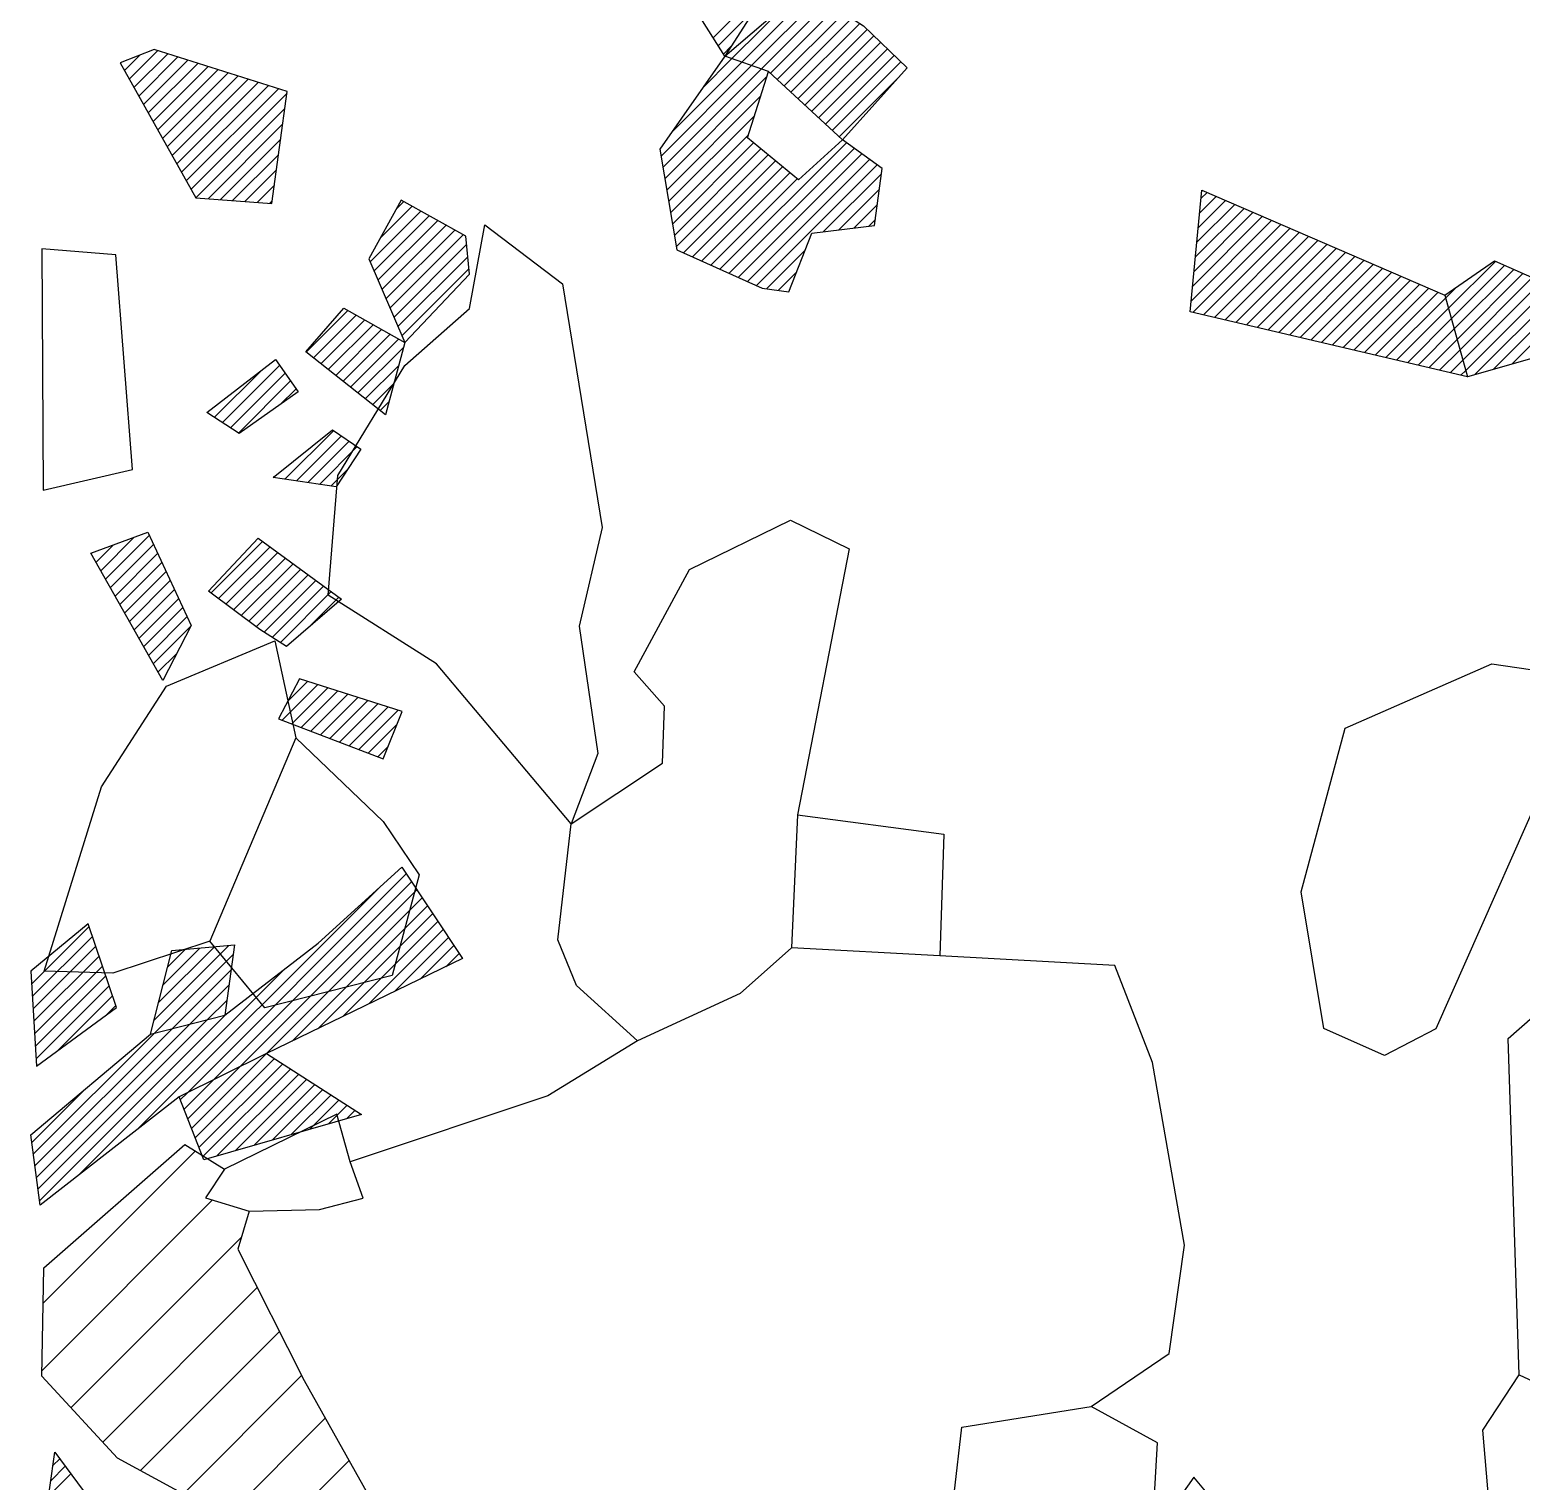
# Model space of a CAD drawing. Header units: metres. Extents: x -2.09 to 0.03, y -17.5 to -14.3.
# Drawn here: x -2.0025 to -1.6041, y -16.719 to -16.3312 of the extents above; entities that cross this region are included whole.
import ezdxf

# ---------------------------------------------------------------- set-up
doc = ezdxf.new("R2010")
doc.units = ezdxf.units.M
doc.header["$LTSCALE"] = 25
doc.header["$MEASUREMENT"] = 0
doc.layers.get('0').update_dxf_attribs({"linetype": 'CONTINUOUS'})
for name, color, linetype in [('FEUER', 1, 'CONTINUOUS'), ('KNOCHEN', 2, 'CONTINUOUS'), ('KNOCHENSCHRAFF', 2, 'CONTINUOUS'), ('STEINE', 4, 'CONTINUOUS')]:
    doc.layers.add(name, color=color, linetype=linetype)

# ---------------------------------------------------------------- blocks, each defined once
blk = doc.blocks.new('*X1')
at = {"color": 0}
for p, q in [((-199.692, -1671.888), (-199.305, -1671.501)), ((-199.634, -1671.476), (-199.455, -1671.298)), ((-199.75, -1672.3), (-199.155, -1671.705))]:
    blk.add_line(p, q, dxfattribs=at)
blk = doc.blocks.new('*X4')
at = {"color": 0}
for p, q in [((-197.597, -1634.438), (-196.834, -1633.675)), ((-197.47, -1634.664), (-196.566, -1633.76)), ((-197.724, -1634.211), (-197.304, -1633.792)), ((-197.343, -1634.891), (-196.297, -1633.845)), ((-197.216, -1635.117), (-196.029, -1633.93)), ((-197.089, -1635.344), (-195.76, -1634.015)), ((-196.961, -1635.57), (-195.491, -1634.1)), ((-196.834, -1635.797), (-195.223, -1634.185)), ((-196.707, -1636.023), (-194.954, -1634.27)), ((-196.58, -1636.25), (-194.686, -1634.355)), ((-196.453, -1636.476), (-194.417, -1634.44)), ((-196.326, -1636.703), (-194.148, -1634.525)), ((-196.199, -1636.929), (-193.88, -1634.61)), ((-196.072, -1637.156), (-193.611, -1634.695)), ((-195.945, -1637.382), (-193.381, -1634.818)), ((-195.819, -1637.609), (-193.437, -1635.228)), ((-195.49, -1637.635), (-193.494, -1635.638)), ((-195.162, -1637.66), (-193.55, -1636.048)), ((-194.834, -1637.685), (-193.606, -1636.458)), ((-194.505, -1637.71), (-193.663, -1636.867)), ((-194.177, -1637.735), (-193.719, -1637.277)), ((-193.849, -1637.761), (-193.775, -1637.687)), ((-190.466, -1637.914), (-190.262, -1637.709)), ((-191.165, -1639.32), (-189.809, -1637.964)), ((-191.059, -1639.567), (-189.582, -1638.091)), ((-190.9, -1638.701), (-190.035, -1637.836)), ((-190.953, -1639.814), (-189.356, -1638.218)), ((-190.846, -1640.062), (-189.129, -1638.345)), ((-190.74, -1640.309), (-188.903, -1638.472)), ((-190.634, -1640.556), (-188.677, -1638.599)), ((-190.528, -1640.804), (-188.585, -1638.861)), ((-190.421, -1641.051), (-188.553, -1639.183)), ((-190.315, -1641.298), (-188.522, -1639.505)), ((-192.872, -1641.734), (-191.758, -1640.62)), ((-192.674, -1641.89), (-191.532, -1640.748)), ((-192.477, -1642.046), (-191.307, -1640.875)), ((-192.279, -1642.202), (-191.081, -1641.003)), ((-192.081, -1642.357), (-190.855, -1641.131)), ((-191.884, -1642.513), (-190.629, -1641.258)), ((-191.686, -1642.669), (-190.403, -1641.386)), ((-191.488, -1642.825), (-190.271, -1641.608)), ((-195.109, -1643.618), (-193.58, -1642.089)), ((-191.291, -1642.981), (-190.399, -1642.089)), ((-195.324, -1643.478), (-194.066, -1642.22)), ((-194.895, -1643.757), (-193.434, -1642.296)), ((-194.681, -1643.896), (-193.288, -1642.504)), ((-193.57, -1643.139), (-193.142, -1642.711)), ((-191.093, -1643.137), (-190.526, -1642.57)), ((-190.895, -1643.293), (-190.654, -1643.051)), ((-193.437, -1645.127), (-192.142, -1643.832)), ((-193.13, -1645.174), (-191.93, -1643.974)), ((-192.824, -1645.221), (-191.718, -1644.116)), ((-192.517, -1645.268), (-191.506, -1644.257)), ((-192.211, -1645.315), (-191.773, -1644.877)), ((-193.743, -1645.08), (-193.721, -1645.058)), ((-195.419, -1648.169), (-194.039, -1646.79)), ((-195.216, -1648.32), (-193.835, -1646.939)), ((-195.013, -1648.471), (-193.63, -1647.088)), ((-194.81, -1648.622), (-193.426, -1647.238)), ((-194.607, -1648.773), (-193.222, -1647.387)), ((-194.405, -1648.923), (-193.017, -1647.536)), ((-194.202, -1649.074), (-192.813, -1647.685)), ((-193.992, -1649.218), (-192.609, -1647.834)), ((-193.778, -1649.357), (-192.404, -1647.984)), ((-193.563, -1649.496), (-192.2, -1648.133)), ((-192.787, -1649.073), (-191.995, -1648.282)), ((-193.512, -1651.566), (-192.563, -1650.617)), ((-193.36, -1651.061), (-192.832, -1650.532)), ((-193.257, -1651.664), (-192.295, -1650.702)), ((-193.001, -1651.762), (-192.026, -1650.787)), ((-192.746, -1651.861), (-191.758, -1650.873)), ((-192.49, -1651.959), (-191.489, -1650.958)), ((-192.235, -1652.057), (-191.221, -1651.043)), ((-191.979, -1652.155), (-190.952, -1651.128)), ((-191.724, -1652.253), (-190.684, -1651.213)), ((-191.468, -1652.351), (-190.415, -1651.298)), ((-191.213, -1652.449), (-190.446, -1651.682)), ((-190.957, -1652.547), (-190.683, -1652.273))]:
    blk.add_line(p, q, dxfattribs=at)
blk = doc.blocks.new('*X5')
at = {"color": 0}
for p, q in [((-181.998, -1633.335), (-180.258, -1631.594)), ((-181.234, -1633.985), (-179.369, -1632.12)), ((-181.496, -1633.893), (-179.888, -1632.285)), ((-180.972, -1634.077), (-179.155, -1632.259)), ((-180.71, -1634.168), (-178.94, -1632.398)), ((-180.471, -1634.282), (-178.726, -1632.537)), ((-181.862, -1633.552), (-180.893, -1632.583)), ((-180.287, -1634.452), (-178.511, -1632.676)), ((-180.104, -1634.622), (-178.297, -1632.815)), ((-179.92, -1634.792), (-178.082, -1632.954)), ((-179.737, -1634.962), (-177.886, -1633.111)), ((-179.553, -1635.132), (-177.705, -1633.285)), ((-181.726, -1633.77), (-181.528, -1633.572)), ((-179.37, -1635.302), (-177.525, -1633.458)), ((-179.186, -1635.472), (-177.344, -1633.631)), ((-183.391, -1636.496), (-180.972, -1634.077)), ((-183.106, -1635.857), (-181.234, -1633.985)), ((-182.295, -1634.692), (-181.496, -1633.893)), ((-179.002, -1635.642), (-177.164, -1633.804)), ((-178.819, -1635.812), (-176.984, -1633.977)), ((-183.34, -1636.798), (-180.71, -1634.168)), ((-183.289, -1637.101), (-180.57, -1634.382)), ((-178.635, -1635.982), (-177.029, -1634.376)), ((-183.239, -1637.404), (-180.734, -1634.899)), ((-183.188, -1637.706), (-180.897, -1635.416)), ((-183.137, -1638.009), (-181.061, -1635.933)), ((-183.086, -1638.312), (-180.92, -1636.146)), ((-181.817, -1639.518), (-178.44, -1636.141)), ((-183.035, -1638.614), (-180.725, -1636.305)), ((-182.984, -1638.917), (-180.531, -1636.464)), ((-181.573, -1639.627), (-178.234, -1636.289)), ((-181.329, -1639.736), (-178.029, -1636.436)), ((-182.795, -1639.082), (-180.336, -1636.623)), ((-182.551, -1639.191), (-180.142, -1636.782)), ((-182.306, -1639.3), (-179.947, -1636.941)), ((-181.084, -1639.845), (-177.823, -1636.584)), ((-180.84, -1639.955), (-177.617, -1636.732)), ((-182.062, -1639.409), (-179.753, -1637.1)), ((-179.047, -1638.515), (-177.499, -1636.968)), ((-178.645, -1638.467), (-177.555, -1637.377)), ((-169.045, -1638.413), (-168.311, -1637.678)), ((-169.008, -1638.022), (-168.558, -1637.572)), ((-168.971, -1637.632), (-168.804, -1637.465)), ((-178.244, -1638.419), (-177.61, -1637.785)), ((-169.195, -1639.977), (-167.323, -1638.105)), ((-169.157, -1639.586), (-167.57, -1637.998)), ((-169.12, -1639.195), (-167.817, -1637.892)), ((-169.083, -1638.804), (-168.064, -1637.785)), ((-177.842, -1638.371), (-177.665, -1638.194)), ((-169.232, -1640.368), (-167.076, -1638.212)), ((-169.182, -1640.671), (-166.829, -1638.318)), ((-168.896, -1640.738), (-166.582, -1638.425)), ((-168.609, -1640.805), (-166.335, -1638.531)), ((-168.323, -1640.873), (-166.088, -1638.638)), ((-168.036, -1640.94), (-165.841, -1638.745)), ((-167.75, -1641.007), (-165.594, -1638.851)), ((-180.571, -1640.04), (-179.54, -1639.009)), ((-167.464, -1641.074), (-165.347, -1638.958)), ((-167.177, -1641.142), (-165.1, -1639.065)), ((-166.891, -1641.209), (-164.853, -1639.171)), ((-166.605, -1641.276), (-164.607, -1639.278)), ((-162.355, -1640.561), (-161.102, -1639.309)), ((-180.263, -1640.085), (-179.766, -1639.587)), ((-166.318, -1641.343), (-164.36, -1639.384)), ((-166.032, -1641.41), (-164.113, -1639.491)), ((-165.746, -1641.478), (-163.866, -1639.598)), ((-165.459, -1641.545), (-163.619, -1639.704)), ((-162.278, -1640.838), (-160.856, -1639.417)), ((-162.201, -1641.115), (-160.611, -1639.525)), ((-162.124, -1641.392), (-160.366, -1639.633)), ((-162.048, -1641.669), (-160.12, -1639.741)), ((-165.173, -1641.612), (-163.372, -1639.811)), ((-164.887, -1641.679), (-163.125, -1639.917)), ((-164.6, -1641.746), (-162.878, -1640.024)), ((-164.314, -1641.814), (-162.631, -1640.131)), ((-162.431, -1640.285), (-162.136, -1639.99)), ((-161.971, -1641.946), (-159.875, -1639.85)), ((-161.894, -1642.222), (-159.63, -1639.958)), ((-161.657, -1642.338), (-159.384, -1640.066)), ((-160.667, -1642.055), (-158.491, -1639.88)), ((-164.028, -1641.881), (-162.431, -1640.285)), ((-161.162, -1642.197), (-159.139, -1640.174)), ((-163.741, -1641.948), (-162.355, -1640.561)), ((-163.455, -1642.015), (-162.278, -1640.838)), ((-163.169, -1642.083), (-162.201, -1641.115)), ((-162.882, -1642.15), (-162.124, -1641.392)), ((-162.596, -1642.217), (-162.048, -1641.669)), ((-162.31, -1642.284), (-161.971, -1641.946)), ((-162.023, -1642.351), (-161.894, -1642.222)), ((-198.488, -1647.35), (-198.019, -1646.88)), ((-198.36, -1647.575), (-197.462, -1646.677)), ((-198.233, -1647.801), (-197.063, -1646.632)), ((-198.105, -1648.027), (-196.95, -1646.873)), ((-198.615, -1647.124), (-198.575, -1647.083)), ((-197.977, -1648.253), (-196.838, -1647.114)), ((-197.85, -1648.479), (-196.725, -1647.355)), ((-197.722, -1648.705), (-196.612, -1647.596)), ((-197.594, -1648.931), (-196.5, -1647.837)), ((-197.467, -1649.157), (-196.387, -1648.078)), ((-197.339, -1649.383), (-196.275, -1648.318)), ((-197.212, -1649.609), (-196.162, -1648.559)), ((-197.084, -1649.835), (-196.05, -1648.8)), ((-196.956, -1650.061), (-195.946, -1649.05)), ((-196.829, -1650.287), (-196.328, -1649.786)), ((-196.043, -1661.521), (-190.195, -1655.674)), ((-197.354, -1662.479), (-190.946, -1656.071)), ((-195.339, -1661.171), (-190.054, -1655.886)), ((-194.635, -1660.82), (-189.913, -1656.099)), ((-193.931, -1660.47), (-189.772, -1656.311)), ((-193.246, -1660.139), (-189.631, -1656.524)), ((-192.562, -1659.809), (-189.49, -1656.736)), ((-200.202, -1658.61), (-198.671, -1657.079)), ((-191.878, -1659.478), (-189.349, -1656.949)), ((-191.194, -1659.147), (-189.208, -1657.161)), ((-200.182, -1658.944), (-198.582, -1657.343)), ((-200.163, -1659.278), (-198.492, -1657.607)), ((-196.93, -1659.581), (-194.935, -1657.585)), ((-196.811, -1659.108), (-195.323, -1657.62)), ((-196.692, -1658.636), (-195.711, -1657.654)), ((-190.509, -1658.817), (-189.066, -1657.374)), ((-189.825, -1658.486), (-188.925, -1657.586)), ((-200.144, -1659.612), (-198.403, -1657.871)), ((-196.926, -1659.93), (-194.82, -1657.824)), ((-196.573, -1658.163), (-196.099, -1657.689)), ((-189.141, -1658.155), (-188.784, -1657.799)), ((-200.221, -1658.276), (-200.208, -1658.262)), ((-200.124, -1659.946), (-198.313, -1658.135)), ((-200.105, -1660.28), (-198.224, -1658.399)), ((-198.946, -1663.718), (-193.442, -1658.213)), ((-196.452, -1659.809), (-194.876, -1658.234)), ((-200.085, -1660.614), (-198.134, -1658.663)), ((-195.978, -1659.689), (-194.932, -1658.643)), ((-199.533, -1660.416), (-198.045, -1658.927)), ((-198.197, -1659.433), (-197.955, -1659.191)), ((-195.503, -1659.568), (-194.989, -1659.053)), ((-200.035, -1664.099), (-195.503, -1659.568)), ((-199.993, -1664.411), (-194.997, -1659.415)), ((-200.16, -1663.163), (-196.926, -1659.93)), ((-200.118, -1663.475), (-196.452, -1659.809)), ((-200.076, -1663.787), (-195.978, -1659.689)), ((-196.035, -1662.221), (-194.635, -1660.82)), ((-195.936, -1662.475), (-193.931, -1660.47)), ((-195.836, -1662.729), (-193.713, -1660.606)), ((-195.736, -1662.983), (-193.498, -1660.744)), ((-196.135, -1661.967), (-195.339, -1661.171)), ((-195.637, -1663.237), (-193.283, -1660.883)), ((-195.254, -1663.208), (-193.067, -1661.021)), ((-194.758, -1663.066), (-192.852, -1661.159)), ((-200.201, -1662.852), (-198.756, -1661.407)), ((-196.234, -1661.713), (-196.043, -1661.521)), ((-194.262, -1662.923), (-192.637, -1661.298)), ((-193.766, -1662.781), (-192.422, -1661.436)), ((-193.27, -1662.638), (-192.206, -1661.574)), ((-192.774, -1662.496), (-191.991, -1661.713)), ((-192.278, -1662.353), (-191.776, -1661.851)), ((-191.782, -1662.211), (-191.561, -1661.989))]:
    blk.add_line(p, q, dxfattribs=at)
blk = doc.blocks.new('*X19')
at = {"color": 0}
for p, q in [((-199.898, -1667.145), (-195.832, -1663.079)), ((-199.933, -1668.947), (-195.369, -1664.384)), ((-199.154, -1669.936), (-194.604, -1665.386)), ((-198.303, -1670.853), (-194.178, -1666.728)), ((-197.295, -1671.613), (-193.585, -1667.903)), ((-196.15, -1672.236), (-192.992, -1669.077)), ((-195.005, -1672.859), (-192.361, -1670.214)), ((-193.86, -1673.481), (-191.726, -1671.347))]:
    blk.add_line(p, q, dxfattribs=at)

msp = doc.modelspace()

# ---------------------------------------------------------------- linework, layer by layer
at = {"layer": 'KNOCHEN'}
for points in [[(-1.83413, -16.31079), (-1.8097, -16.28493), (-1.79246, -16.3002), (-1.81691, -16.33825), (-1.83413, -16.31079)], [(-1.81691, -16.33825), (-1.79555, -16.32), (-1.77982, -16.33019), (-1.76816, -16.34138), (-1.78546, -16.36065), (-1.80523, -16.34234)], [(-1.97842, -16.34), (-1.95817, -16.3761), (-1.93786, -16.37766), (-1.93374, -16.3477), (-1.96928, -16.33646), (-1.97842, -16.34)], [(-1.79975, -16.40126), (-1.79363, -16.38553), (-1.77686, -16.38353), (-1.77481, -16.36829), (-1.78546, -16.36065), (-1.79716, -16.3713), (-1.81085, -16.3601), (-1.80523, -16.34234), (-1.81691, -16.33825), (-1.83422, -16.36311), (-1.8297, -16.39003), (-1.80686, -16.40023), (-1.79975, -16.40126)], [(-1.91198, -16.39243), (-1.90237, -16.41479), (-1.88507, -16.39654), (-1.88607, -16.38638), (-1.90332, -16.3767), (-1.91198, -16.39243)], [(-1.69259, -16.40653), (-1.68949, -16.37403), (-1.62453, -16.40208), (-1.61847, -16.42393), (-1.69259, -16.40653)], [(-1.62453, -16.40208), (-1.61131, -16.39296), (-1.5905, -16.40214), (-1.57779, -16.39454), (-1.58138, -16.41333), (-1.61847, -16.42393)], [(-1.90748, -16.43409), (-1.92879, -16.41729), (-1.91861, -16.40562), (-1.90237, -16.41479), (-1.90748, -16.43409)], [(-1.9466, -16.4391), (-1.95523, -16.43349), (-1.93692, -16.4193), (-1.93084, -16.42795), (-1.9466, -16.4391), (-1.95523, -16.43349)], [(-1.93748, -16.45079), (-1.92171, -16.43812), (-1.9141, -16.44322), (-1.92072, -16.45336), (-1.93748, -16.45079)], [(-1.96703, -16.50509), (-1.98627, -16.47102), (-1.97103, -16.46546), (-1.95939, -16.49037), (-1.96703, -16.50509)], [(-1.94111, -16.49142), (-1.9548, -16.48124), (-1.94157, -16.46704), (-1.91925, -16.48333), (-1.934, -16.496), (-1.94111, -16.49142)], [(-1.93607, -16.5153), (-1.90815, -16.52601), (-1.90305, -16.51333), (-1.93046, -16.50464), (-1.93607, -16.5153)], [(-2.00229, -16.62641), (-1.97025, -16.59955), (-1.95043, -16.59451), (-1.92551, -16.57525), (-1.90313, -16.55497), (-1.88692, -16.57938), (-1.93927, -16.60468), (-1.96266, -16.61633), (-1.99979, -16.64521), (-2.00229, -16.62641)], [(-2.00074, -16.60813), (-1.97938, -16.59242), (-1.98696, -16.57006), (-2.00222, -16.58273), (-2.00074, -16.60813)], [(-1.97025, -16.59955), (-1.96462, -16.57721), (-1.94786, -16.57572), (-1.95043, -16.59451)], [(-1.93927, -16.60468), (-1.91391, -16.62098), (-1.95608, -16.6331), (-1.96266, -16.61633)], [(-1.81289, -16.9386), (-1.80681, -16.95131), (-1.82258, -16.96347), (-1.84547, -16.98171), (-1.85712, -16.96341), (-2.00252, -16.75847), (-1.99584, -16.71124), (-1.93909, -16.78804), (-1.90563, -16.82314), (-1.89753, -16.8389), (-1.87269, -16.86789), (-1.81743, -16.92132), (-1.81289, -16.9386), (-1.80681, -16.95131)], [(-1.71305, -16.7732), (-1.68401, -16.72703), (-1.69162, -16.71787), (-1.71402, -16.74983), (-1.72218, -16.77013), (-1.71305, -16.7732)]]:
    msp.add_lwpolyline(points, dxfattribs=at)
at = {"layer": 'STEINE'}
for points in [[(-1.8579, -16.54337), (-1.89389, -16.50064), (-1.92281, -16.48231), (-1.92021, -16.45032), (-1.90238, -16.42089), (-1.88509, -16.40568), (-1.88098, -16.38334), (-1.86019, -16.39912), (-1.84964, -16.46415), (-1.85578, -16.49055), (-1.85076, -16.52459), (-1.8579, -16.54337)], [(-1.99894, -16.45424), (-1.97506, -16.4487), (-1.97953, -16.3913), (-1.99934, -16.38974), (-1.99894, -16.45424)], [(-1.84023, -16.6013), (-1.85645, -16.58655), (-1.86151, -16.57435), (-1.8579, -16.54337), (-1.83349, -16.52716), (-1.83296, -16.51193), (-1.84107, -16.50277), (-1.82629, -16.47537), (-1.79935, -16.46221), (-1.78362, -16.46986), (-1.79746, -16.54094), (-1.79904, -16.57649)], [(-1.99866, -16.58274), (-1.98334, -16.5335), (-1.96602, -16.50661), (-1.93705, -16.49447), (-1.93151, -16.52039), (-1.95446, -16.57469), (-1.98038, -16.58328), (-1.99866, -16.58274)], [(-1.64063, -16.60521), (-1.65687, -16.59807), (-1.6629, -16.56149), (-1.65114, -16.51783), (-1.612, -16.50063), (-1.59068, -16.50372), (-1.5907, -16.51641), (-1.6269, -16.59812), (-1.64063, -16.60521)], [(-1.93151, -16.52039), (-1.90818, -16.54278), (-1.89856, -16.55701), (-1.90572, -16.58392), (-1.93976, -16.59249), (-1.95446, -16.57469)], [(-1.79746, -16.54094), (-1.75836, -16.54609), (-1.75943, -16.57859)], [(-1.94392, -16.64683), (-1.94698, -16.65698), (-1.92927, -16.69206), (-1.90902, -16.72816), (-1.89837, -16.7363), (-1.87807, -16.74751), (-1.76934, -16.72383), (-1.75562, -16.72233), (-1.75356, -16.70456), (-1.71901, -16.69903), (-1.69816, -16.68485), (-1.69405, -16.65591), (-1.7026, -16.60713), (-1.71271, -16.58121), (-1.75943, -16.57859), (-1.79904, -16.57649), (-1.81278, -16.58865), (-1.84023, -16.6013), (-1.86412, -16.61599), (-1.91698, -16.63367)], [(-1.60472, -16.6906), (-1.60761, -16.6007), (-1.57759, -16.57434), (-1.55731, -16.59215), (-1.52478, -16.57849), (-1.45116, -16.59183), (-1.40292, -16.60156), (-1.4367, -16.74372), (-1.44737, -16.74675)], [(-1.9505, -16.63565), (-1.95559, -16.64326), (-1.94392, -16.64683), (-1.92513, -16.64636), (-1.91344, -16.64333), (-1.91698, -16.63367), (-1.92051, -16.62097), (-1.9505, -16.63565)], [(-1.91819, -16.74592), (-1.97908, -16.7128), (-1.99936, -16.69092), (-1.9988, -16.66197), (-1.96116, -16.62903), (-1.9505, -16.63565)], [(-1.56472, -16.76025), (-1.57335, -16.75973), (-1.61141, -16.73985), (-1.61439, -16.70531), (-1.60472, -16.6906), (-1.58493, -16.69978), (-1.56567, -16.72622), (-1.56472, -16.76025)], [(-1.75562, -16.72233), (-1.76736, -16.75279), (-1.73335, -16.76707), (-1.71049, -16.76203), (-1.70282, -16.73512), (-1.70125, -16.70871), (-1.71901, -16.69903)]]:
    msp.add_lwpolyline(points, dxfattribs=at)

# ---------------------------------------------------------------- block references
at = {"layer": 'FEUER', "xscale": 0.01, "yscale": 0.01, "zscale": 0.01}
msp.add_blockref('*X19', (0, 0), dxfattribs=at)
at = {"layer": 'KNOCHENSCHRAFF', "xscale": 0.01, "yscale": 0.01, "zscale": 0.01}
for name in ['*X5', '*X4', '*X1']:
    msp.add_blockref(name, (0, 0), dxfattribs=at)

doc.saveas('drawing.dxf')
